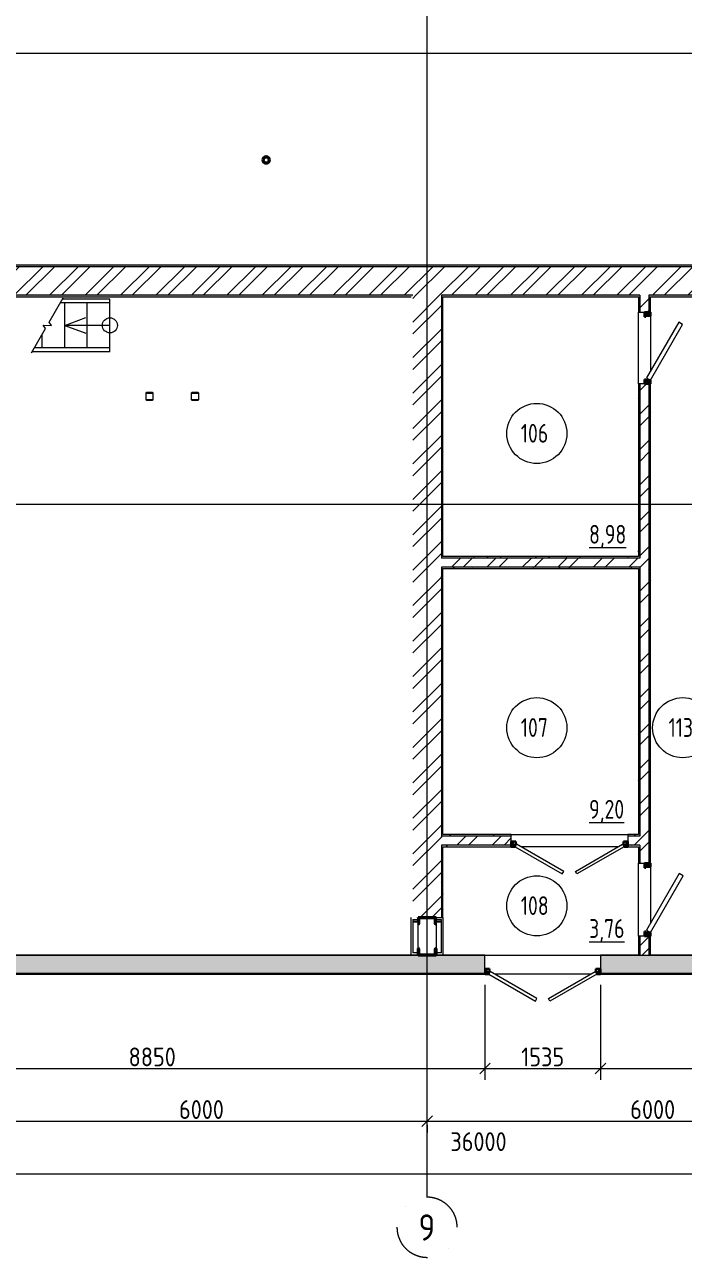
# Model space of a CAD drawing. Header units: millimetres. Extents: x 3292171 to 3365605, y -644412 to -600630.
# Drawn here: x 3339934 to 3348692, y -630691 to -614293 of the extents above; entities that cross this region are included whole.
import ezdxf

# ---------------------------------------------------------------- set-up
doc = ezdxf.new("R2010")
doc.units = ezdxf.units.MM
doc.header["$LTSCALE"] = 0.5
doc.linetypes.add('ADSK_Линия сетки', pattern=[25, 20, -2.5, 0, -2.5])
doc.linetypes.add('штрихпунктирная', pattern=[25.4, 12.7, -6.35, 0, -6.35])
doc.layers.add('A-DOOR', color=7, linetype='Continuous', lineweight=18, true_color=0x7f7f7f)
for name, color, linetype, lineweight in [('Каркас несущий', 7, 'Continuous', 18), ('Каркас_Импост', 7, 'Continuous', 30), ('Марки помещений', 7, 'Continuous', 20), ('Монтажный зазор', 7, 'Continuous', 30), ('Несущие колонны', 7, 'Continuous', 18), ('ОСИ', 115, 'штрихпунктирная', 20), ('Панель', 7, 'Continuous', 18), ('Элементы узлов', 7, 'Continuous', 18)]:
    doc.layers.add(name, color=color, linetype=linetype, lineweight=lineweight)
doc.styles.add('GOST Common_1', font='GOST_Common.ttf', dxfattribs={"width": 0.9, "height": 250})
doc.styles.add('GOST Common_2', font='GOST_Common.ttf', dxfattribs={"width": 0.8, "height": 350})
doc.dimstyles.new('ADSK_Основной_2_5_мм', dxfattribs={"dimscale": 304.8, "dimtxt": 251.428749, "dimasz": 0.463911, "dimexe": 0.492126, "dimexo": 0.492126, "dimgap": 0.098425, "dimtad": 1, "dimdec": 3, "dimrnd": 0.001, "dimdsep": 46, "dimtxsty": 'GOST Common_1', "dimblk1": 'OBLIQUE', "dimblk2": 'OBLIQUE', "dimsah": 1, "dimcen": 0.09, "dimdle": 0.492126, "dimazin": 2, "dimtfac": 1, "dimtdec": 4, "dimtix": 1, "dimtmove": 0, "dimatfit": 3, "dimfxl": 1, "dimtvp": 1, "dimtolj": 1, "dimtzin": 0, "dimlwd": 20, "dimlwe": 20, "dimarcsym": 2})
doc.dimstyles.new('ADSK_Основной_2_5_мм_1', dxfattribs={"dimscale": 304.8, "dimtxt": 251.428749, "dimasz": 0.463911, "dimexe": 0.492126, "dimexo": 0.492126, "dimgap": 0.098425, "dimtad": 1, "dimdec": 3, "dimrnd": 0.001, "dimdsep": 46, "dimtxsty": 'GOST Common_1', "dimblk1": 'OBLIQUE', "dimblk2": 'OBLIQUE', "dimsah": 1, "dimcen": 0.09, "dimdle": 0.492126, "dimazin": 2, "dimtfac": 1, "dimtdec": 4, "dimtix": 1, "dimtmove": 1, "dimatfit": 3, "dimfxl": 1, "dimtvp": 1, "dimtolj": 1, "dimtzin": 0, "dimlwd": 20, "dimlwe": 20, "dimarcsym": 2})
pattern_1 = [(0, (3327284.68, -617673.39), (406.4, 101.6), [33.528, -271.272, 33.528, -271.272, -1625.6]), (0, (3327284.68, -617673.39), (406.4, 101.6), [-609.6, 33.528, -576.072, 33.528, -271.272, -711.2]), (0, (3327284.68, -617673.39), (406.4, 101.6), [-1524, 33.528, -169.672, 33.528, -474.472]), (120, (3327437.08, -617622.59), (-291.18818, 301.15272), [33.528, -271.272, 33.528, -271.272, -1625.6]), (120, (3327437.08, -617622.59), (-291.18818, 301.15272), [-609.6, 33.528, -576.072, 33.528, -271.272, -711.2]), (120, (3327437.08, -617622.59), (-291.18818, 301.15272), [-1524, 33.528, -169.672, 33.528, -474.472]), (240, (3327487.88, -617419.39), (-115.21182, -402.75272), [33.528, -271.272, 33.528, -271.272, -1625.6]), (240, (3327487.88, -617419.39), (-115.21182, -402.75272), [-609.6, 33.528, -576.072, 33.528, -271.272, -711.2]), (240, (3327487.88, -617419.39), (-115.21182, -402.75272), [-1524, 33.528, -169.672, 33.528, -474.472])]
pattern_2 = [(45, (3327284.68, -617673.4), (-235.7317, 235.7317), []), (45, (3327441.83, -617673.4), (-235.7317, 235.7317), [])]

# ---------------------------------------------------------------- blocks, each defined once
blk = doc.blocks.new('ADSK_КолоннаНесущая_Швеллер_ПолкаПараллельная_ГОСТ 8240-97 - 24П-V27-004_АР_РД_План_0_000')
at = {"layer": 'Несущие колонны', "lineweight": 9}
h = blk.add_hatch(dxfattribs=at)
h.set_pattern_fill('FP_35', color=256, style=0, pattern_type=2)
h.set_pattern_definition([(315, (8972.8, 18000), (106.066, 106.066), [])])
h.paths.add_polyline_path([(-27, -120), (63, -120), (63, -116), (61, -112), (57, -110), (-11, -110), (-19, -107), (-22, -100), (-22, 99), (-19, 107), (-11, 110), (57, 110), (61, 112), (63, 116), (63, 120), (-27, 120)], flags=0)
at = {"layer": 'Несущие колонны', "lineweight": 40}
for p, q in [((63, 120), (-27, 120)), ((-27, 120), (-27, -120)), ((-22, -100), (-22, 99)), ((-11, 110), (57, 110)), ((63, 116), (63, 120)), ((-27, -120), (63, -120)), ((57, -110), (-11, -110)), ((63, -120), (63, -116))]:
    blk.add_line(p, q, dxfattribs=at)
for centre, radius, start, end in [((-11, 99), 10.5, 90, 180), ((57, 116), 6, 270, 360), ((-11, -100), 10.5, 180, 270), ((57, -116), 6, 360, 90)]:
    blk.add_arc(centre, radius, start, end, dxfattribs=at)
blk = doc.blocks.new('ADSK_КолоннаНесущая_Швеллер_ПолкаПараллельная_ГОСТ 8240-97 - 24П-V28-004_АР_РД_План_0_000')
at = {"layer": 'Несущие колонны', "lineweight": 9}
h = blk.add_hatch(dxfattribs=at)
h.set_pattern_fill('FP_36', color=256, style=0, pattern_type=2)
h.set_pattern_definition([(135, (-8522.2, -18000), (-106.066, -106.066), [])])
h.paths.add_polyline_path([(63, 116), (63, 120), (-27, 120), (-27, -120), (63, -120), (63, -116), (61, -112), (57, -110), (-11, -110), (-19, -107), (-22, -100), (-22, 99), (-19, 107), (-11, 110), (57, 110), (61, 112)], flags=0)
at = {"layer": 'Несущие колонны', "lineweight": 40}
for p, q in [((-27, -120), (-27, 120)), ((-27, 120), (-21, 120)), ((-22, 99), (-22, -100)), ((57, 110), (-11, 110)), ((63, 120), (63, 116)), ((-21, -120), (-27, -120)), ((-11, -110), (57, -110)), ((63, -116), (63, -120))]:
    blk.add_line(p, q, dxfattribs=at)
for centre, radius, start, end in [((-11, 99), 10.5, 90, 180), ((57, 116), 6, 270, 0), ((-11, -100), 10.5, 180, 270), ((57, -116), 6, 0, 90)]:
    blk.add_arc(centre, radius, start, end, dxfattribs=at)
blk = doc.blocks.new('ADSK_ЭлементКолонны_Уголок_ГОСТ 8509-93 - L 70x5-641669-004_АР_РД_План_0_000')
at = {"layer": 'Каркас несущий'}
for p, q in [((-17875, -8525), (-17810, -8525)), ((-17810, -8554), (-17810, -8525)), ((-17880, -8994), (-17878, -8994)), ((-17875, -8992), (-17875, -8969))]:
    blk.add_line(p, q, dxfattribs=at)
blk.add_ellipse((-17878, -8992), major_axis=(2.7, 0), ratio=0.766044, start_param=4.712389, end_param=6.283185, dxfattribs=at)
blk = doc.blocks.new('ADSK_ЭлементКолонны_Уголок_ГОСТ 8509-93 - L 70x5-642841-004_АР_РД_План_0_000')
at = {"layer": 'Каркас несущий'}
for p, q in [((-17878, -8502), (-17880, -8502)), ((-17880, -8502), (-17880, -8554)), ((-17875, -8545), (-17875, -8504)), ((-17880, -8554), (-17810, -8554)), ((-17880, -8554), (-17880, -8910)), ((-17813, -8551), (-17867, -8551)), ((-17810, -8554), (-17810, -8553)), ((-17810, -8969), (-17810, -8554)), ((-17810, -8969), (-17880, -8969))]:
    blk.add_line(p, q, dxfattribs=at)
for centre, major_axis, start_param, end_param in [((-17878, -8504), (2.7, 0), 0, 1.570796), ((-17867, -8545), (8, 0), 3.141593, 4.712389), ((-17813, -8553), (2.7, 0), 0, 1.570796)]:
    blk.add_ellipse(centre, major_axis=major_axis, ratio=0.75471, start_param=start_param, end_param=end_param, dxfattribs=at)
blk = doc.blocks.new('ADSK_ЭлементКолонны_Уголок_ГОСТ 8509-93 - L 70x5-642911-004_АР_РД_План_0_000')
at = {"layer": 'Каркас несущий'}
for p, q in [((-18190, -8525), (-18125, -8525)), ((-18190, -8525), (-18190, -8554)), ((-18125, -8969), (-18125, -8992)), ((-18122, -8994), (-18120, -8994))]:
    blk.add_line(p, q, dxfattribs=at)
blk.add_ellipse((-18122, -8992), major_axis=(2.7, 0), ratio=0.766044, start_param=3.141593, end_param=4.712389, dxfattribs=at)
blk = doc.blocks.new('ADSK_ЭлементКолонны_Уголок_ГОСТ 8509-93 - L 70x5-642913-004_АР_РД_План_0_000')
at = {"layer": 'Каркас несущий'}
for p, q in [((-18125, -8504), (-18125, -8545)), ((-18120, -8502), (-18122, -8502)), ((-18120, -8554), (-18120, -8502)), ((-18190, -8553), (-18190, -8554)), ((-18190, -8554), (-18120, -8554)), ((-18190, -8554), (-18190, -8969)), ((-18133, -8551), (-18187, -8551)), ((-18120, -8910), (-18120, -8554)), ((-18120, -8969), (-18190, -8969))]:
    blk.add_line(p, q, dxfattribs=at)
for centre, major_axis, start_param, end_param in [((-18122, -8504), (2.7, 0), 1.570796, 3.141593), ((-18187, -8553), (2.7, 0), 1.570796, 3.141593), ((-18133, -8545), (8, 0), 4.712389, 6.283185)]:
    blk.add_ellipse(centre, major_axis=major_axis, ratio=0.75471, start_param=start_param, end_param=end_param, dxfattribs=at)
blk = doc.blocks.new('ADSK_ЭлементПлощадки_Балка_Труба_ГОСТ 30245-2003 - 100x100x5-857467-004_АР_РД_План_0_000')
at = {"layer": 'Каркас несущий'}
for p, q in [((14260, -6849), (14260, -6931)), ((14265, -6931), (14265, -6849)), ((14351, -6840), (14269, -6840)), ((14269, -6845), (14351, -6845)), ((14355, -6849), (14355, -6931)), ((14360, -6931), (14360, -6849)), ((14351, -6935), (14269, -6935)), ((14269, -6940), (14351, -6940))]:
    blk.add_line(p, q, dxfattribs=at)
for centre, radius, start, end in [((14269, -6849), 9, 90, 180), ((14269, -6849), 4, 90, 180), ((14351, -6849), 9, 0, 90), ((14351, -6849), 4, 0, 90), ((14269, -6931), 9, 180, 270), ((14269, -6931), 4, 180, 270), ((14351, -6931), 9, 270, 0), ((14351, -6931), 4, 270, 0)]:
    blk.add_arc(centre, radius, start, end, dxfattribs=at)
blk = doc.blocks.new('ADSK_ЭлементПлощадки_Труба_Электросварная_ГОСТ10704-91 - 89x5-V62-004_АР_РД_План_0_000')
at = {"layer": 'Несущие колонны', "lineweight": 40}
for radius, start, end in [(44.5, 360, 180), (44.5, 180, 360), (39.5, 0, 180), (39.5, 180, 0)]:
    blk.add_arc((0, 0), radius, start, end, dxfattribs=at)
blk = doc.blocks.new('AC_Дверь_Двупольная_Стальная - 1535x2095_h_ Н-973982-004_АР_РД_План_0_000')
at = {"layer": 'Каркас_Импост'}
for p, q in [((-748, 125), (-718, 125)), ((-748, 55), (-748, 125)), ((-708, 55), (-748, 55)), ((-718, 125), (-718, 85)), ((-718, 85), (-708, 85)), ((-708, 85), (-708, 55)), ((717, 85), (707, 85)), ((707, 85), (707, 55)), ((707, 55), (747, 55)), ((747, 125), (717, 125)), ((717, 125), (717, 85)), ((747, 55), (747, 125))]:
    blk.add_line(p, q, dxfattribs=at)
at = {"layer": 'Монтажный зазор'}
for p, q in [((-768, 125), (-748, 125)), ((-768, 55), (-768, 125)), ((-748, 55), (-768, 55)), ((-748, 125), (-748, 55)), ((767, 125), (747, 125)), ((747, 125), (747, 55)), ((747, 55), (767, 55)), ((767, 55), (767, 125))]:
    blk.add_line(p, q, dxfattribs=at)
at = {"layer": 'Панель'}
for p, q in [((-718, 125), (-96, 484)), ((-76, 449), (-698, 90)), ((-96, 484), (-76, 449)), ((96, 484), (76, 449)), ((76, 449), (697, 90)), ((717, 125), (96, 484)), ((-698, 90), (-718, 125)), ((697, 90), (717, 125))]:
    blk.add_line(p, q, dxfattribs=at)
blk = doc.blocks.new('AC_Дверь_Двупольная_Стальная - 1550x2470_h_ В-968729-004_АР_РД_План_0_000')
at = {"layer": 'Каркас_Импост'}
for p, q in [((-755, 80), (-725, 80)), ((-755, 10), (-755, 80)), ((-715, 10), (-755, 10)), ((-725, 80), (-725, 40)), ((-725, 40), (-715, 40)), ((-715, 40), (-715, 10)), ((725, 40), (715, 40)), ((715, 40), (715, 10)), ((715, 10), (755, 10)), ((755, 80), (725, 80)), ((725, 80), (725, 40)), ((755, 10), (755, 80))]:
    blk.add_line(p, q, dxfattribs=at)
at = {"layer": 'Монтажный зазор'}
for p, q in [((-775, 80), (-755, 80)), ((-775, 10), (-775, 80)), ((-755, 10), (-775, 10)), ((-755, 80), (-755, 10)), ((775, 80), (755, 80)), ((755, 80), (755, 10)), ((755, 10), (775, 10)), ((775, 10), (775, 80))]:
    blk.add_line(p, q, dxfattribs=at)
at = {"layer": 'Панель'}
for p, q in [((-725, 80), (-97, 443)), ((-77, 408), (-705, 45)), ((-97, 443), (-77, 408)), ((97, 443), (77, 408)), ((77, 408), (705, 45)), ((725, 80), (97, 443)), ((-705, 45), (-725, 80)), ((705, 45), (725, 80))]:
    blk.add_line(p, q, dxfattribs=at)
blk = doc.blocks.new('AC_Дверь_Однопольная_ПВХ - 970x2130_h_ В Л-969529-004_АР_РД_План_0_000')
at = {"layer": 'Каркас_Импост'}
for p, q in [((-435, 80), (-465, 80)), ((-465, 80), (-465, 0)), ((-465, 0), (-425, 0)), ((-435, 20), (-435, 80)), ((-425, 20), (-435, 20)), ((-425, 0), (-425, 20)), ((435, 20), (425, 20)), ((425, 20), (425, 0)), ((425, 0), (465, 0)), ((465, 80), (435, 80)), ((435, 80), (435, 20)), ((465, 0), (465, 80))]:
    blk.add_line(p, q, dxfattribs=at)
at = {"layer": 'Монтажный зазор'}
for p, q in [((-465, 80), (-485, 80)), ((-485, 80), (-485, 0)), ((-485, 0), (-465, 0)), ((-465, 0), (-465, 80)), ((485, 80), (465, 80)), ((465, 80), (465, 0)), ((465, 0), (485, 0)), ((485, 0), (485, 80))]:
    blk.add_line(p, q, dxfattribs=at)
at = {"layer": 'Панель'}
for p, q in [((-318, 515), (-348, 463)), ((435, 80), (-318, 515)), ((-348, 463), (405, 28)), ((405, 28), (435, 80))]:
    blk.add_line(p, q, dxfattribs=at)
blk = doc.blocks.new('AC_Дверь_Однопольная_ПВХ - 955x2085_h_ В Л-969709-004_АР_РД_План_0_000')
at = {"layer": 'Каркас_Импост'}
for p, q in [((-428, 80), (-458, 80)), ((-458, 80), (-458, 0)), ((-458, 0), (-418, 0)), ((-428, 20), (-428, 80)), ((-418, 20), (-428, 20)), ((-418, 0), (-418, 20)), ((427, 20), (417, 20)), ((417, 20), (417, 0)), ((417, 0), (457, 0)), ((457, 80), (427, 80)), ((427, 80), (427, 20)), ((457, 0), (457, 80))]:
    blk.add_line(p, q, dxfattribs=at)
at = {"layer": 'Монтажный зазор'}
for p, q in [((-458, 80), (-478, 80)), ((-478, 80), (-478, 0)), ((-478, 0), (-458, 0)), ((-458, 0), (-458, 80)), ((477, 80), (457, 80)), ((457, 80), (457, 0)), ((457, 0), (477, 0)), ((477, 0), (477, 80))]:
    blk.add_line(p, q, dxfattribs=at)
at = {"layer": 'Панель'}
for p, q in [((-313, 508), (-343, 456)), ((427, 80), (-313, 508)), ((-343, 456), (397, 28)), ((397, 28), (427, 80))]:
    blk.add_line(p, q, dxfattribs=at)
blk = doc.blocks.new('ADSK_Стрелка - По умолчанию-1686959-004_АР_РД_План_0_000')
at = {"layer": 'Элементы узлов', "lineweight": 18}
blk.add_line((0, 0), (600, 0), dxfattribs=at)
blk = doc.blocks.new('Линия разрыва - По умолчанию-1690040-004_АР_РД_План_0_000')
at = {"layer": 'Элементы узлов', "lineweight": 18}
for p, q in [((-50, 0), (-424, 0)), ((-25, 50), (-50, 0)), ((25, -50), (-25, 50)), ((50, 0), (25, -50)), ((424, 0), (50, 0))]:
    blk.add_line(p, q, dxfattribs=at)
blk = doc.blocks.new('Ось сетки - Круг_Ø8 мм-6577-004_АР_РД_План_0_000')
at = {"layer": 'ОСИ', "lineweight": 20}
for start, end in [(360, 180), (180, 360)]:
    blk.add_arc((0, 0), 4, start, end, dxfattribs=at)
blk = doc.blocks.new('_Oblique')
at = {"color": 0, "linetype": 'ByBlock', "lineweight": -2}
blk.add_line((-0.5, -0.5), (0.5, 0.5), dxfattribs=at)
blk = doc.blocks.new('*D2458')
at = {"layer": 'A-DOOR', "color": 0, "lineweight": 20, "transparency": 16777216}
for p, q in [((3339135, -628880), (3345435, -628880)), ((3339285, -628930), (3339285, -629030)), ((3345285, -628930), (3345285, -629030))]:
    blk.add_line(p, q, dxfattribs=at)
at = {"layer": 'Defpoints', "color": 0, "lineweight": 15, "transparency": 16777216}
for p in [(3339285, -628780), (3345285, -628780), (3345285, -628880)]:
    blk.add_point(p, dxfattribs=at)
at = {"layer": 'A-DOOR', "color": 0, "lineweight": 20, "transparency": 16777216, "xscale": 141.4, "yscale": 141.4, "zscale": 141.4, "rotation": 180}
blk.add_blockref('_Oblique', (3339285, -628880), dxfattribs=at)
at = {"layer": 'A-DOOR', "color": 0, "lineweight": 20, "transparency": 16777216, "xscale": 141.4, "yscale": 141.4, "zscale": 141.4}
blk.add_blockref('_Oblique', (3345285, -628880), dxfattribs=at)
at = {"layer": 'A-DOOR', "color": 0, "lineweight": 20, "transparency": 16777216, "insert": (3342285, -628725), "char_height": 250, "width": 756.84, "attachment_point": 5, "style": 'GOST Common_1'}
blk.add_mtext('\\A1;6000', dxfattribs=at)
blk = doc.blocks.new('*D2459')
at = {"layer": 'A-DOOR', "color": 0, "lineweight": 20, "transparency": 16777216}
for p, q in [((3345135, -628880), (3351435, -628880)), ((3345285, -628930), (3345285, -629030)), ((3351285, -628930), (3351285, -629030))]:
    blk.add_line(p, q, dxfattribs=at)
at = {"layer": 'Defpoints', "color": 0, "lineweight": 15, "transparency": 16777216}
for p in [(3345285, -628780), (3351285, -628780), (3351285, -628880)]:
    blk.add_point(p, dxfattribs=at)
at = {"layer": 'A-DOOR', "color": 0, "lineweight": 20, "transparency": 16777216, "xscale": 141.4, "yscale": 141.4, "zscale": 141.4, "rotation": 180}
blk.add_blockref('_Oblique', (3345285, -628880), dxfattribs=at)
at = {"layer": 'A-DOOR', "color": 0, "lineweight": 20, "transparency": 16777216, "xscale": 141.4, "yscale": 141.4, "zscale": 141.4}
blk.add_blockref('_Oblique', (3351285, -628880), dxfattribs=at)
at = {"layer": 'A-DOOR', "color": 0, "lineweight": 20, "transparency": 16777216, "insert": (3348285, -628725), "char_height": 250, "width": 756.84, "attachment_point": 5, "style": 'GOST Common_1'}
blk.add_mtext('\\A1;6000', dxfattribs=at)
blk = doc.blocks.new('*D2464')
at = {"layer": 'A-DOOR', "color": 0, "lineweight": 20, "transparency": 16777216}
for p, q in [((3337205, -627066), (3337205, -628330)), ((3346055, -627066), (3346055, -628330)), ((3337055, -628180), (3346205, -628180))]:
    blk.add_line(p, q, dxfattribs=at)
at = {"layer": 'Defpoints', "color": 0, "lineweight": 15, "transparency": 16777216}
for p in [(3337205, -626916), (3346055, -626916), (3346055, -628180)]:
    blk.add_point(p, dxfattribs=at)
at = {"layer": 'A-DOOR', "color": 0, "lineweight": 20, "transparency": 16777216, "xscale": 141.4, "yscale": 141.4, "zscale": 141.4, "rotation": 180}
blk.add_blockref('_Oblique', (3337205, -628180), dxfattribs=at)
at = {"layer": 'A-DOOR', "color": 0, "lineweight": 20, "transparency": 16777216, "xscale": 141.4, "yscale": 141.4, "zscale": 141.4}
blk.add_blockref('_Oblique', (3346055, -628180), dxfattribs=at)
at = {"layer": 'A-DOOR', "color": 0, "lineweight": 20, "transparency": 16777216, "insert": (3341630, -628025), "char_height": 250, "width": 756.84, "attachment_point": 5, "style": 'GOST Common_1'}
blk.add_mtext('\\A1;8850', dxfattribs=at)
blk = doc.blocks.new('*D2465')
at = {"layer": 'A-DOOR', "color": 0, "lineweight": 20, "transparency": 16777216}
for p, q in [((3346055, -627066), (3346055, -628330)), ((3347590, -627066), (3347590, -628330)), ((3345905, -628180), (3347740, -628180))]:
    blk.add_line(p, q, dxfattribs=at)
at = {"layer": 'Defpoints', "color": 0, "lineweight": 15, "transparency": 16777216}
for p in [(3346055, -626916), (3347590, -626916), (3347590, -628180)]:
    blk.add_point(p, dxfattribs=at)
at = {"layer": 'A-DOOR', "color": 0, "lineweight": 20, "transparency": 16777216, "xscale": 141.4, "yscale": 141.4, "zscale": 141.4, "rotation": 180}
blk.add_blockref('_Oblique', (3346055, -628180), dxfattribs=at)
at = {"layer": 'A-DOOR', "color": 0, "lineweight": 20, "transparency": 16777216, "xscale": 141.4, "yscale": 141.4, "zscale": 141.4}
blk.add_blockref('_Oblique', (3347590, -628180), dxfattribs=at)
at = {"layer": 'A-DOOR', "color": 0, "lineweight": 20, "transparency": 16777216, "insert": (3346822, -628025), "char_height": 250, "width": 700.59, "attachment_point": 5, "style": 'GOST Common_1'}
blk.add_mtext('\\A1;1535', dxfattribs=at)
blk = doc.blocks.new('*D2466')
at = {"layer": 'A-DOOR', "color": 0, "lineweight": 20, "transparency": 16777216}
for p, q in [((3347590, -627066), (3347590, -628330)), ((3354530, -627108), (3354530, -628330)), ((3347440, -628180), (3354680, -628180))]:
    blk.add_line(p, q, dxfattribs=at)
at = {"layer": 'Defpoints', "color": 0, "lineweight": 15, "transparency": 16777216}
for p in [(3347590, -626916), (3354530, -626958), (3354530, -628180)]:
    blk.add_point(p, dxfattribs=at)
at = {"layer": 'A-DOOR', "color": 0, "lineweight": 20, "transparency": 16777216, "xscale": 141.4, "yscale": 141.4, "zscale": 141.4, "rotation": 180}
blk.add_blockref('_Oblique', (3347590, -628180), dxfattribs=at)
at = {"layer": 'A-DOOR', "color": 0, "lineweight": 20, "transparency": 16777216, "xscale": 141.4, "yscale": 141.4, "zscale": 141.4}
blk.add_blockref('_Oblique', (3354530, -628180), dxfattribs=at)
at = {"layer": 'A-DOOR', "color": 0, "lineweight": 20, "transparency": 16777216, "insert": (3350315, -627627), "char_height": 250, "width": 782.41, "attachment_point": 1, "line_spacing_factor": 1.022761, "style": 'GOST Common_1'}
blk.add_mtext('\\A1;6940', dxfattribs=at)
blk = doc.blocks.new('*D2472')
at = {"layer": 'A-DOOR', "color": 0, "lineweight": 20, "transparency": 16777216}
for p, q in [((3327135, -629580), (3363435, -629580)), ((3327285, -629630), (3327285, -629730)), ((3363285, -629630), (3363285, -629730))]:
    blk.add_line(p, q, dxfattribs=at)
at = {"layer": 'Defpoints', "color": 0, "lineweight": 15, "transparency": 16777216}
for p in [(3327285, -629480), (3363285, -629480), (3363285, -629580)]:
    blk.add_point(p, dxfattribs=at)
at = {"layer": 'A-DOOR', "color": 0, "lineweight": 20, "transparency": 16777216, "xscale": 141.4, "yscale": 141.4, "zscale": 141.4, "rotation": 180}
blk.add_blockref('_Oblique', (3327285, -629580), dxfattribs=at)
at = {"layer": 'A-DOOR', "color": 0, "lineweight": 20, "transparency": 16777216, "xscale": 141.4, "yscale": 141.4, "zscale": 141.4}
blk.add_blockref('_Oblique', (3363285, -629580), dxfattribs=at)
at = {"layer": 'A-DOOR', "color": 0, "lineweight": 20, "transparency": 16777216, "insert": (3345595, -629027), "char_height": 250, "width": 946.05, "attachment_point": 1, "line_spacing_factor": 1.022761, "style": 'GOST Common_1'}
blk.add_mtext('\\A1;36000', dxfattribs=at)
blk = doc.blocks.new('ADSK_Марка_Помещение_ОдноЗначение - Номер_R4_-247393-004_АР_РД_План_0_000')
at = {"layer": 'Марки помещений'}
blk.add_circle((0, 0), 4, dxfattribs=at)

msp = doc.modelspace()

# ---------------------------------------------------------------- hatches: boundary and pattern name
at = {"layer": 'A-DOOR', "lineweight": 9, "true_color": 0x636466}
h = msp.add_hatch(dxfattribs=at)
h.set_pattern_fill('FP_53', color=251, style=0, pattern_type=2)
h.set_pattern_definition(pattern_1)
h.paths.add_polyline_path([(3356900.8899, -617513.3913), (3357094.6806, -617513.3913), (3357094.6806, -617493.3913), (3339094.6806, -617493.3913), (3339094.6806, -617513.3913), (3352515.8793, -617513.3913)], flags=0)
h = msp.add_hatch(dxfattribs=at)
h.set_pattern_fill('FP_54', color=251, style=0, pattern_type=2)
h.set_pattern_definition(pattern_2)
h.paths.add_polyline_path([(3356900.8899, -617893.3913), (3357094.6806, -617893.3913), (3357094.6806, -617513.3913), (3339474.6806, -617513.3913), (3339474.6806, -617893.3913), (3352515.8793, -617893.3913)], flags=0)
h = msp.add_hatch(dxfattribs=at)
h.set_pattern_fill('FP_53', color=251, style=0, pattern_type=2)
h.set_pattern_definition(pattern_1)
h.paths.add_polyline_path([(3356900.8899, -617913.3913), (3357094.6806, -617913.3913), (3357094.6806, -617893.3913), (3348234.6806, -617893.3913), (3348234.6806, -617913.3913), (3352515.8793, -617913.3913)], flags=0)
h.paths.add_polyline_path([(3348114.6806, -617913.3913), (3348114.6806, -617893.3913), (3345474.6806, -617893.3913), (3345474.6806, -617913.3913), (3348094.6806, -617913.3913)], flags=0)
h.paths.add_polyline_path([(3339494.6806, -617913.3913), (3345094.6806, -617913.3913), (3345094.6806, -617893.3913), (3339494.6806, -617893.3913)], flags=0)
h = msp.add_hatch(dxfattribs=at)
h.set_pattern_fill('FP_54', color=251, style=0, pattern_type=2)
h.set_pattern_definition(pattern_2)
h.paths.add_polyline_path([(3345094.6806, -626168.3913), (3345474.6806, -626168.3913), (3345474.6806, -617893.3913), (3345094.6806, -617893.3913), (3345094.6806, -625752.4482)], flags=0)
h = msp.add_hatch(dxfattribs=at)
h.set_pattern_fill('FP_53', color=251, style=0, pattern_type=2)
h.set_pattern_definition(pattern_1)
h.paths.add_polyline_path([(3345474.6806, -626168.3913), (3345494.6806, -626168.3913), (3345494.6806, -625208.3913), (3345474.6806, -625208.3913), (3345474.6806, -625752.4482)], flags=0)
h.paths.add_polyline_path([(3345494.6806, -625088.3913), (3345494.6806, -621508.3913), (3345474.6806, -621508.3913), (3345474.6806, -625088.3913)], flags=0)
h.paths.add_polyline_path([(3345494.6806, -621388.3913), (3345494.6806, -617913.3913), (3345474.6806, -617913.3913), (3345474.6806, -621388.3913)], flags=0)
h = msp.add_hatch(dxfattribs=at)
h.set_pattern_fill('FP_53', color=251, style=0, pattern_type=2)
h.set_pattern_definition(pattern_1)
h.paths.add_polyline_path([(3348114.6806, -626673.3913), (3348114.6806, -626418.3913), (3348094.6806, -626418.3913), (3348094.6806, -626673.3913)], flags=0)
h.paths.add_polyline_path([(3348094.6806, -625448.3913), (3348114.6806, -625448.3913), (3348114.6806, -625208.3913), (3348094.6806, -625208.3913), (3348094.6806, -625228.3913)], flags=0)
h.paths.add_polyline_path([(3348094.6806, -625088.3913), (3348114.6806, -625088.3913), (3348114.6806, -621508.3913), (3348094.6806, -621508.3913), (3348094.6806, -625068.3913)], flags=0)
h.paths.add_polyline_path([(3348094.6806, -621388.3913), (3348114.6806, -621388.3913), (3348114.6806, -619073.3913), (3348094.6806, -619073.3913), (3348094.6806, -621368.3913)], flags=0)
h.paths.add_polyline_path([(3348114.6806, -618118.3913), (3348114.6806, -617913.3913), (3348094.6806, -617913.3913), (3348094.6806, -618118.3913)], flags=0)
h = msp.add_hatch(dxfattribs=at)
h.set_pattern_fill('FP_54', color=251, style=0, pattern_type=2)
h.set_pattern_definition(pattern_2)
h.paths.add_polyline_path([(3348234.6806, -626673.3913), (3348234.6806, -626418.3913), (3348114.6806, -626418.3913), (3348114.6806, -626673.3913), (3348130.8688, -626673.3913)], flags=0)
h.paths.add_polyline_path([(3348234.6806, -625448.3913), (3348234.6806, -619073.3913), (3348114.6806, -619073.3913), (3348114.6806, -625448.3913), (3348174.6806, -625448.3913)], flags=0)
h.paths.add_polyline_path([(3348234.6806, -618118.3913), (3348234.6806, -617893.3913), (3348114.6806, -617893.3913), (3348114.6806, -618118.3913), (3348174.6806, -618118.3913)], flags=0)
h = msp.add_hatch(dxfattribs=at)
h.set_pattern_fill('FP_53', color=251, style=0, pattern_type=2)
h.set_pattern_definition(pattern_1)
h.paths.add_polyline_path([(3348254.6806, -626673.3913), (3348254.6806, -626418.3913), (3348234.6806, -626418.3913), (3348234.6806, -626673.3913)], flags=0)
h.paths.add_polyline_path([(3348254.6806, -625448.3913), (3348254.6806, -619073.3913), (3348234.6806, -619073.3913), (3348234.6806, -625448.3913)], flags=0)
h.paths.add_polyline_path([(3348254.6806, -618118.3913), (3348254.6806, -617913.3913), (3348234.6806, -617913.3913), (3348234.6806, -618118.3913)], flags=0)
h = msp.add_hatch(dxfattribs=at)
h.set_pattern_fill('FP_54', color=251, style=0, pattern_type=2)
h.set_pattern_definition(pattern_2)
h.paths.add_polyline_path([(3348114.6806, -621508.3913), (3348114.6806, -621388.3913), (3345474.6806, -621388.3913), (3345474.6806, -621508.3913), (3348094.6806, -621508.3913)], flags=0)
h = msp.add_hatch(dxfattribs=at)
h.set_pattern_fill('FP_53', color=251, style=0, pattern_type=2)
h.set_pattern_definition(pattern_1)
h.paths.add_polyline_path([(3348094.6806, -621388.3913), (3348094.6806, -621368.3913), (3345494.6806, -621368.3913), (3345494.6806, -621388.3913)], flags=0)
h = msp.add_hatch(dxfattribs=at)
h.set_pattern_fill('FP_53', color=251, style=0, pattern_type=2)
h.set_pattern_definition(pattern_1)
h.paths.add_polyline_path([(3348094.6806, -621528.3913), (3348094.6806, -621508.3913), (3345494.6806, -621508.3913), (3345494.6806, -621528.3913)], flags=0)
h = msp.add_hatch(dxfattribs=at)
h.set_pattern_fill('FP_54', color=251, style=0, pattern_type=2)
h.set_pattern_definition(pattern_2)
h.paths.add_polyline_path([(3345938.3635, -625208.3913), (3346404.6806, -625208.3913), (3346404.6806, -625088.3913), (3345474.6806, -625088.3913), (3345474.6806, -625208.3913), (3345494.6806, -625208.3913)], flags=0)
h.paths.add_polyline_path([(3348114.6806, -625208.3913), (3348114.6806, -625088.3913), (3347954.6806, -625088.3913), (3347954.6806, -625208.3913), (3348094.6806, -625208.3913)], flags=0)
h = msp.add_hatch(dxfattribs=at)
h.set_pattern_fill('FP_53', color=251, style=0, pattern_type=2)
h.set_pattern_definition(pattern_1)
h.paths.add_polyline_path([(3346404.6806, -625088.3913), (3346404.6806, -625068.3913), (3345494.6806, -625068.3913), (3345494.6806, -625088.3913), (3345938.3635, -625088.3913)], flags=0)
h.paths.add_polyline_path([(3348094.6806, -625088.3913), (3348094.6806, -625068.3913), (3347954.6806, -625068.3913), (3347954.6806, -625088.3913)], flags=0)
h = msp.add_hatch(dxfattribs=at)
h.set_pattern_fill('FP_53', color=251, style=0, pattern_type=2)
h.set_pattern_definition(pattern_1)
h.paths.add_polyline_path([(3347954.6806, -625228.3913), (3348094.6806, -625228.3913), (3348094.6806, -625208.3913), (3347954.6806, -625208.3913)], flags=0)
h.paths.add_polyline_path([(3346404.6806, -625228.3913), (3346404.6806, -625208.3913), (3345494.6806, -625208.3913), (3345494.6806, -625228.3913), (3345938.3635, -625228.3913)], flags=0)
h = msp.add_hatch(dxfattribs=at)
h.set_pattern_fill('FP_51', color=251, style=0, pattern_type=2)
h.set_pattern_definition([(45, (3327284.68, -617673.39), (84.19025, 308.69666), [396.875, -79.375, 3.353, -76.022])])
h.paths.add_polyline_path([(3345938.3635, -626913.3913), (3346054.6806, -626913.3913), (3346054.6806, -626673.3913), (3337204.6806, -626673.3913), (3337204.6806, -626913.3913), (3343745.8582, -626913.3913)], flags=0)
h.paths.add_polyline_path([(3356515.6123, -626913.3913), (3357094.6806, -626913.3913), (3357094.6806, -626673.3913), (3356039.6806, -626673.3913), (3356039.6806, -626913.3913)], flags=0)
h.paths.add_polyline_path([(3354529.6806, -626913.3913), (3354529.6806, -626673.3913), (3347589.6806, -626673.3913), (3347589.6806, -626913.3913), (3352515.8793, -626913.3913)], flags=0)
h.paths.add_polyline_path([(3334975.8371, -626913.3913), (3335464.6806, -626913.3913), (3335464.6806, -626673.3913), (3297534.6806, -626673.3913), (3297534.6806, -626913.3913), (3333879.5844, -626913.3913)], flags=0)
h = msp.add_hatch(dxfattribs=at)
h.set_pattern_fill('FP_52', color=251, style=0, pattern_type=2)
h.set_pattern_definition([(45, (3327284.68, -617673.39), (-106.066, 106.066), [])])
h.paths.add_polyline_path([(3350323.374, -626923.3913), (3354529.6806, -626923.3913), (3354529.6806, -626913.3913), (3347589.6806, -626913.3913), (3347589.6806, -626923.3913), (3348130.8688, -626923.3913)], flags=0)
h.paths.add_polyline_path([(3346054.6806, -626923.3913), (3346054.6806, -626913.3913), (3337204.6806, -626913.3913), (3337204.6806, -626923.3913), (3345938.3635, -626923.3913)], flags=0)
h.paths.add_polyline_path([(3356900.8899, -626923.3913), (3357094.6806, -626923.3913), (3357094.6806, -626913.3913), (3356039.6806, -626913.3913), (3356039.6806, -626923.3913)], flags=0)
h.paths.add_polyline_path([(3335464.6806, -626923.3913), (3335464.6806, -626913.3913), (3297294.6806, -626913.3913), (3297294.6806, -626923.3913), (3334975.8371, -626923.3913)], flags=0)

# ---------------------------------------------------------------- linework, layer by layer
at = {"layer": 'A-DOOR', "color": 251, "linetype": 'ADSK_Линия сетки', "true_color": 0x636466}
for p, q in [((3345284.6806, -629891.298), (3345284.6806, -601555.4033)), ((3345284.6806, -629891.298), (3345284.6806, -601555.4033)), ((3292970.5006, -614673.3913), (3363853.491, -614673.3913)), ((3292970.5006, -620673.3913), (3363853.491, -620673.3913)), ((3292970.5006, -626673.3913), (3363853.491, -626673.3913))]:
    msp.add_line(p, q, dxfattribs=at)
at = {"layer": 'A-DOOR', "color": 251, "lineweight": 18, "true_color": 0x636466}
for p, q in [((3357094.6806, -617493.3913), (3339074.6806, -617493.3913)), ((3339494.6806, -617913.3913), (3345074.6806, -617913.3913)), ((3341067.6044, -617993.3913), (3340409.8694, -617993.3913)), ((3341067.6044, -617943.3913), (3340438.7369, -617943.3913)), ((3340467.6044, -618593.3913), (3340467.6044, -617993.3913)), ((3340767.6044, -618593.3913), (3340767.6044, -617993.3913)), ((3341067.6044, -618643.3913), (3341067.6044, -617943.3913)), ((3345494.6806, -617913.3913), (3348094.6806, -617913.3913)), ((3345494.6806, -621368.3913), (3345494.6806, -617913.3913)), ((3348094.6806, -617913.3913), (3348094.6806, -618118.3913)), ((3348254.6806, -617913.3913), (3357094.6806, -617913.3913)), ((3348254.6806, -618118.3913), (3348254.6806, -617913.3913)), ((3348094.6806, -618118.3913), (3348114.6806, -618118.3913)), ((3340167.6044, -618593.3913), (3340167.6044, -618413.0065)), ((3341067.6044, -618643.3913), (3340034.5917, -618643.3913)), ((3341067.6044, -618593.3913), (3340063.4593, -618593.3913)), ((3348114.6806, -619073.3913), (3348094.6806, -619073.3913)), ((3348094.6806, -619073.3913), (3348094.6806, -621368.3913)), ((3348254.6806, -625448.3913), (3348254.6806, -619073.3913)), ((3348094.6806, -621368.3913), (3345494.6806, -621368.3913)), ((3345494.6806, -625068.3913), (3345494.6806, -621528.3913)), ((3345494.6806, -621528.3913), (3348094.6806, -621528.3913)), ((3348094.6806, -621528.3913), (3348094.6806, -625068.3913)), ((3346404.6806, -625068.3913), (3345494.6806, -625068.3913)), ((3346404.6806, -625088.3913), (3346404.6806, -625068.3913)), ((3348094.6806, -625068.3913), (3347954.6806, -625068.3913)), ((3347954.6806, -625068.3913), (3347954.6806, -625088.3913)), ((3345494.6806, -626168.3913), (3345494.6806, -625228.3913)), ((3345494.6806, -625228.3913), (3346404.6806, -625228.3913)), ((3347954.6806, -625228.3913), (3348094.6806, -625228.3913)), ((3348094.6806, -625228.3913), (3348094.6806, -625448.3913)), ((3348094.6806, -625448.3913), (3348114.6806, -625448.3913)), ((3345474.6806, -626168.3913), (3345494.6806, -626168.3913)), ((3348114.6806, -626418.3913), (3348094.6806, -626418.3913)), ((3348094.6806, -626418.3913), (3348094.6806, -626673.3913)), ((3348254.6806, -626673.3913), (3348254.6806, -626418.3913)), ((3337204.6806, -626923.3913), (3346054.6806, -626923.3913)), ((3347589.6806, -626923.3913), (3354529.6806, -626923.3913))]:
    msp.add_line(p, q, dxfattribs=at)
at = {"layer": 'A-DOOR', "color": 251, "true_color": 0x636466}
for p, q in [((3357094.6806, -617513.3913), (3339094.6806, -617513.3913)), ((3345094.6806, -617893.3913), (3339474.6806, -617893.3913)), ((3348114.6806, -617893.3913), (3345474.6806, -617893.3913)), ((3345474.6806, -617893.3913), (3345474.6806, -621388.3913)), ((3348114.6806, -617893.3913), (3348114.6806, -618118.3913)), ((3357094.6806, -617893.3913), (3348234.6806, -617893.3913)), ((3348234.6806, -617893.3913), (3348234.6806, -618118.3913)), ((3348094.6806, -619073.3913), (3348094.6806, -618118.3913)), ((3348114.6806, -618118.3913), (3348174.6806, -618118.3913)), ((3348254.6806, -618168.3913), (3348254.6806, -618903.3913)), ((3348174.6806, -619073.3913), (3348114.6806, -619073.3913)), ((3348114.6806, -619073.3913), (3348114.6806, -621388.3913)), ((3348234.6806, -619073.3913), (3348234.6806, -625448.3913)), ((3348114.6806, -621388.3913), (3345474.6806, -621388.3913)), ((3345474.6806, -621508.3913), (3345474.6806, -625088.3913)), ((3348114.6806, -621508.3913), (3345474.6806, -621508.3913)), ((3348114.6806, -621508.3913), (3348114.6806, -625088.3913)), ((3346404.6806, -625088.3913), (3345474.6806, -625088.3913)), ((3346404.6806, -625068.3913), (3347954.6806, -625068.3913)), ((3346404.6806, -625158.3913), (3346404.6806, -625088.3913)), ((3347954.6806, -625088.3913), (3347954.6806, -625158.3913)), ((3348114.6806, -625088.3913), (3347954.6806, -625088.3913)), ((3345474.6806, -625208.3913), (3345474.6806, -626168.3913)), ((3346404.6806, -625208.3913), (3345474.6806, -625208.3913)), ((3347824.6806, -625228.3913), (3346534.6806, -625228.3913)), ((3348114.6806, -625208.3913), (3347954.6806, -625208.3913)), ((3348114.6806, -625208.3913), (3348114.6806, -625448.3913)), ((3348094.6806, -626418.3913), (3348094.6806, -625448.3913)), ((3348114.6806, -625448.3913), (3348174.6806, -625448.3913)), ((3348254.6806, -625498.3913), (3348254.6806, -626248.3913)), ((3345074.6806, -626673.3913), (3345074.6806, -626168.3913)), ((3345404.6806, -626168.3913), (3345474.6806, -626168.3913)), ((3345494.6806, -626168.3913), (3345494.6806, -626673.3913)), ((3348174.6806, -626418.3913), (3348114.6806, -626418.3913)), ((3348114.6806, -626418.3913), (3348114.6806, -626673.3913)), ((3348234.6806, -626418.3913), (3348234.6806, -626673.3913)), ((3345164.6806, -626673.3913), (3339404.6806, -626673.3913)), ((3346054.6806, -626673.3913), (3345404.6806, -626673.3913)), ((3346054.6806, -626853.3913), (3346054.6806, -626673.3913)), ((3346054.6806, -626673.3913), (3347589.6806, -626673.3913)), ((3348114.6806, -626673.3913), (3347589.6806, -626673.3913)), ((3347589.6806, -626673.3913), (3347589.6806, -626853.3913)), ((3348114.6806, -626673.3913), (3348234.6806, -626673.3913)), ((3349134.6806, -626673.3913), (3348234.6806, -626673.3913)), ((3346054.6806, -626913.3913), (3337204.6806, -626913.3913)), ((3347459.6806, -626923.3913), (3346184.6806, -626923.3913)), ((3354529.6806, -626913.3913), (3347589.6806, -626913.3913))]:
    msp.add_line(p, q, dxfattribs=at)
at = {"layer": 'A-DOOR', "color": 251, "lineweight": 20, "true_color": 0x636466}
for q in [(3340749.5122, -618190.7852), (3340749.5122, -618395.9973)]:
    msp.add_line((3340467.6044, -618293.3913), q, dxfattribs=at)
msp.add_circle((3341067.6044, -618293.3913), 100, dxfattribs=at)

# ---------------------------------------------------------------- block references
at = {"layer": 'A-DOOR', "color": 251, "true_color": 0x636466}
for name, p in [('ADSK_ЭлементПлощадки_Труба_Электросварная_ГОСТ10704-91 - 89x5-V62-004_АР_РД_План_0_000', (3343144.6806, -616093.3913)), ('ADSK_ЭлементПлощадки_Балка_Труба_ГОСТ 30245-2003 - 100x100x5-857467-004_АР_РД_План_0_000', (3327284.6806, -612348.3913)), ('ADSK_ЭлементПлощадки_Балка_Труба_ГОСТ 30245-2003 - 100x100x5-857467-004_АР_РД_План_0_000', (3327889.6806, -612348.3913)), ('ADSK_ЭлементКолонны_Уголок_ГОСТ 8509-93 - L 70x5-642913-004_АР_РД_План_0_000', (3363284.6806, -617673.3913)), ('ADSK_ЭлементКолонны_Уголок_ГОСТ 8509-93 - L 70x5-642911-004_АР_РД_План_0_000', (3363284.6806, -617673.3913)), ('ADSK_ЭлементКолонны_Уголок_ГОСТ 8509-93 - L 70x5-642841-004_АР_РД_План_0_000', (3363284.6806, -617673.3913)), ('ADSK_ЭлементКолонны_Уголок_ГОСТ 8509-93 - L 70x5-641669-004_АР_РД_План_0_000', (3363284.6806, -617673.3913))]:
    msp.add_blockref(name, p, dxfattribs=at)
at = {"layer": 'A-DOOR', "color": 251, "lineweight": 18, "true_color": 0x636466}
for name, p, rotation in [('Линия разрыва - По умолчанию-1690040-004_АР_РД_План_0_000', (3340236.4282, -618293.8002), 239.9999999999995), ('ADSK_Стрелка - По умолчанию-1686959-004_АР_РД_План_0_000', (3341067.6044, -618293.3913), 180)]:
    msp.add_blockref(name, p, dxfattribs=dict(at, rotation=rotation))
at = {"layer": 'A-DOOR', "color": 251, "true_color": 0x636466}
for name, p, rotation in [('AC_Дверь_Однопольная_ПВХ - 955x2085_h_ В Л-969709-004_АР_РД_План_0_000', (3348174.6806, -618595.8913), 269.9999999999999), ('AC_Дверь_Двупольная_Стальная - 1550x2470_h_ В-968729-004_АР_РД_План_0_000', (3347179.6806, -625148.3913), 180), ('AC_Дверь_Однопольная_ПВХ - 970x2130_h_ В Л-969529-004_АР_РД_План_0_000', (3348174.6806, -625933.3913), 269.9999999999999), ('ADSK_КолоннаНесущая_Швеллер_ПолкаПараллельная_ГОСТ 8240-97 - 24П-V28-004_АР_РД_План_0_000', (3345284.6806, -626195.5913), 269.9999999999991), ('ADSK_КолоннаНесущая_Швеллер_ПолкаПараллельная_ГОСТ 8240-97 - 24П-V27-004_АР_РД_План_0_000', (3345284.6806, -626646.1913), 89.9999999999995), ('AC_Дверь_Двупольная_Стальная - 1535x2095_h_ Н-973982-004_АР_РД_План_0_000', (3346822.1806, -626798.3913), 180)]:
    msp.add_blockref(name, p, dxfattribs=dict(at, rotation=rotation))
at = {"layer": 'A-DOOR', "color": 251, "true_color": 0x636466, "xscale": 99.99999999999993, "yscale": 99.99999999999993, "zscale": 99.99999999999993}
for p in [(3346743.9336, -619731.292), (3346743.9336, -623646.0391), (3348684.1777, -623646.0391), (3346743.9336, -626015.3498)]:
    msp.add_blockref('ADSK_Марка_Помещение_ОдноЗначение - Номер_R4_-247393-004_АР_РД_План_0_000', p, dxfattribs=at)
at = {"layer": 'A-DOOR', "color": 251, "lineweight": 20, "true_color": 0x636466, "xscale": 99.99999999999993, "yscale": 99.99999999999993, "zscale": 99.99999999999993}
msp.add_blockref('Ось сетки - Круг_Ø8 мм-6577-004_АР_РД_План_0_000', (3345284.6806, -630291.298), dxfattribs=at)

# ---------------------------------------------------------------- texts
at = {"layer": 'A-DOOR', "color": 251, "lineweight": 9, "true_color": 0x636466, "char_height": 250, "attachment_point": 1, "style": 'GOST Common_2'}
for s, insert, width in [('106', (3346531.5264, -619603.567), 526.708687), ('\\L8,98', (3347439.152, -620947.8023), 678.227625), ('107', (3346531.5264, -623518.3141), 526.708687), ('113', (3348495.6204, -623518.3141), 468.987187), ('\\L9,20', (3347439.152, -624605.756), 678.227625), ('108', (3346531.5264, -625887.6248), 526.708687), ('\\L3,76', (3347439.152, -626192.3313), 678.227625)]:
    msp.add_mtext(s, dxfattribs=dict(at, insert=insert, width=width))
at = {"layer": 'A-DOOR', "color": 251, "true_color": 0x636466, "insert": (3345170.9, -630118.7646), "char_height": 350, "width": 274.177125, "attachment_point": 1, "style": 'GOST Common_1'}
msp.add_mtext('\\fGOST Common|b0|i0|c204|p34|;\\W.9;9', dxfattribs=at)

# ---------------------------------------------------------------- dimensions: what is measured, and where the dimension line sits
at = {"layer": 'A-DOOR', "color": 251, "lineweight": 20, "true_color": 0x636466}
for base, p1, p2, override, picture, middle in [((3346054.6806, -628180.0487), (3337204.6806, -626916.4393), (3346054.6806, -626916.4393), {"dimpost": '<>', "dimfxl": 8850}, '*D2464', (3341629.6806, -628025.0487)), ((3347589.6806, -628180.0487), (3346054.6806, -626916.4393), (3347589.6806, -626916.4393), {"dimpost": '<>', "dimfxl": 1535}, '*D2465', (3346822.1806, -628025.0487)), ((3345284.6806, -628880.0487), (3339284.6806, -628780.0638), (3345284.6806, -628780.0638), {"dimpost": '<>', "dimfxl": 6000}, '*D2458', (3342284.6806, -628725.0487)), ((3351284.6806, -628880.0487), (3345284.6806, -628780.0638), (3351284.6806, -628780.0638), {"dimpost": '<>', "dimfxl": 6000}, '*D2459', (3348284.6806, -628725.0487))]:
    dim = msp.add_linear_dim(base=base, p1=p1, p2=p2, dimstyle='ADSK_Основной_2_5_мм', override=override, dxfattribs=at)
    dim.commit()
    dim.dimension.update_dxf_attribs({"geometry": picture, "text_midpoint": middle})
for base, p1, p2, override, picture, middle in [((3354529.6806, -628180.0487), (3347589.6806, -626916.4393), (3354529.6806, -626958.3913), {"dimpost": '<>', "dimfxl": 6940.126798}, '*D2466', (3350705.915, -627990.0083)), ((3363284.6806, -629580.0487), (3327284.6806, -629480.0638), (3363284.6806, -629480.0638), {"dimpost": '<>', "dimfxl": 36000}, '*D2472', (3346068.0746, -629390.0083))]:
    dim = msp.add_linear_dim(base=base, p1=p1, p2=p2, dimstyle='ADSK_Основной_2_5_мм_1', override=override, dxfattribs=at)
    dim.commit()
    dim.dimension.update_dxf_attribs({"geometry": picture, "text_midpoint": middle, "dimtype": 160})

doc.saveas('drawing.dxf')
